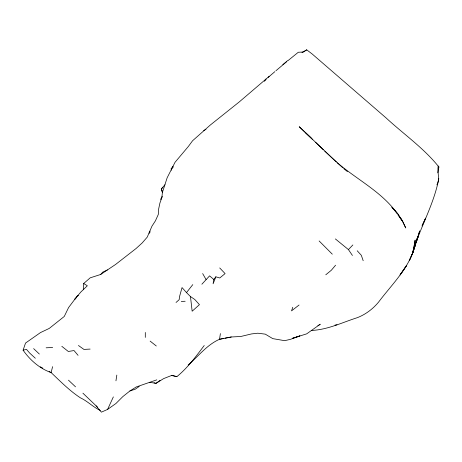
<?xml version="1.0" encoding="UTF-8"?>
<svg xmlns="http://www.w3.org/2000/svg" width="462" height="462" viewBox="0 0 462 462"><rect width="100%" height="100%" fill="white"/><g stroke="black" fill="none" stroke-linecap="round" stroke-linejoin="round"><path stroke-width="0.69" d="M145.299 337.404L145.305 332.461M83.576 289.749L83.686 283.501L90.188 277.841L100.687 274.463L115.61 264.443L136.047 248.533L142.117 243.006L147.234 237.133L151.963 226.166L155.394 220.882L158.281 214.524L158.685 208.841L159.898 203.101L161.885 197.378L162.381 192.544L167.146 177.795L175.04 162.283L188.34 146.494L192.579 140.748L210.377 124.971L239.304 101.888L269.092 76.426M172.932 167.706L173.025 166.378L171.148 168.849L171.477 170.224M436.896 184.892C440.309 178.863 437.017 172.436 438.195 166.008L438.9 166.996L437.832 172.811M220.391 333.604L219.542 339.275C206.837 344.837 198.452 356.26 188.132 365.02M115.95 380.809L116.822 375.086M215.846 276.819L213.791 279.487L213.097 283.824L215.846 276.819L219.762 277.98L225.086 273.596L219.721 267.954M52.616 366.661L51.091 372.557C60.447 381.439 69.554 390.719 80.4 397.828C87.607 401.172 93.116 407.126 100.3 410.441M412.341 253.494L414.258 248.377L416.955 238.34M412.705 251.9L414.258 248.377L415.274 244.606L412.329 253.453M415.274 244.606C409.956 267.423 392.099 284.038 378.54 302.148C372.88 308.963 365.748 314.339 357.501 317.608C342.29 322.441 327.46 329.856 311.261 330.457M438.819 178.569C434.072 203.736 420.905 226.288 413.184 250.6M414.258 248.377L419.681 230.931L417.053 240.194L418.093 236.504L413.172 250.571M49.186 371.546L51.091 372.557C39.692 368.607 30.007 360.048 23.1 350.202L25.526 343.064L40.5 332.571L49.267 328.407L64.253 316.47L68.59 307.548L77.298 295.969L78.54 295.559M292.769 307.253L291.516 310.891L299.053 305.03M82.912 393.179L96.119 405.832L101.386 412.162L107.594 409.401L113.352 396.898M422.926 223.966L425.646 218.11L421.991 225.999M150.069 231.162L149.087 233.218L150.023 232.282M162.254 196.298L160.799 199.336L161.885 197.378M264.403 80.971L266.072 79.031L264.385 81.133M204.221 345.512C195.882 356.548 187.682 367.85 176.865 376.657L171.321 375.444M190.471 296.569L192.152 311.221L199.445 304.649L194.779 299.492L190.471 296.569L186.504 292.579L192.798 284.615M335.579 265.211L331.318 270.264L325.779 274.792M100.687 274.463L102.737 272.141L107.444 269.912M201.877 284.222L209.598 275.854L213.791 279.487M164.986 184.783L161.388 188.785L162.381 192.544M352.425 255.463L348.429 249.59L352.864 244.952M176.039 302.466L179.152 299.694L179.591 296.408L182.04 287.572L186.504 292.579M274.93 71.604L268.139 77.408M275.953 70.721L286.417 61.908M282.819 64.64L287.56 60.689M287.953 60.649L298.285 52.27L303.603 51.992L306.704 49.838L312.162 53.979L386.117 117.954C403.73 134.234 423.873 148.146 438.9 166.996M162.855 187.589L161.388 188.785L162.358 191.944M156.785 379.862L136.267 386.948L129.897 390.973L122.823 396.61L115.939 403.505L107.594 409.401M160.037 380.359L156 383.35L149.786 382.328M171.148 168.849L172.771 167.706M139.229 386.423L135.222 389.223L129.897 390.973M317.879 325.722L320.253 324.232L306.687 333.847L292.562 338.294L299.896 335.891L290.546 339.316L284.65 340.673L272.771 338.629L265.269 334.142L257.819 333.212L251.513 333.928L240.8 336.486L231.289 336.983L225.069 338.196M75.959 298.458L74.798 299.157L80.873 291.99L87.335 285.77L83.686 283.501M203.667 130.688L206.006 129.302M301.952 52.529L306.704 49.838M23.1 350.202L26.484 349.376L29.655 353.043L35.331 358.241M231.289 336.983L219.542 339.275L223.689 338.467M334.985 325.075L336.994 324.815M90.119 349.081L83.922 349.411L78.43 345.484M46.131 347.805L52.662 347.482M181.277 301.438L185.152 301.259M176.865 376.657L171.985 375.323L163.675 378.586L156 383.35L154.037 382.773M40.292 366.834L42.833 368.179M150.133 341.112L156.3 345.992M61.816 346.315L68.312 351.484L74.007 350.543L78.066 355.342M343.734 168.653L347.476 171.645M348.429 249.59L335.372 238.923M342.723 167.729L337.185 162.653C357.155 179.753 381.907 191.84 397.464 213.814L391.857 207.178L397.742 213.623L402.067 220.432L397.961 214.72M330.694 156.676L336.613 162.168L324.786 151.132M311.036 137.872L299.22 126.721L330.122 156.081M68.48 380.168L75.525 386.838M33.628 348.625L39.351 354.048M323.319 149.74L315.552 142.319M332.299 254.175L319.132 240.956M305.446 132.617L312.653 139.541M96.119 405.832L97.574 407.253M357.213 250.774L361.33 255.313L363.19 260.73M399.486 217.076L402.402 220.865L405.734 227.962L402.177 220.472L402.402 220.865L397.955 214.709M202.668 273.579L206.052 279.556M415.124 240.153L413.155 251.934L409.344 260.62L413.155 251.934L415.124 240.153M402.529 271.367L400.057 274.959L406.456 265.696L402.529 271.367"/></g></svg>
